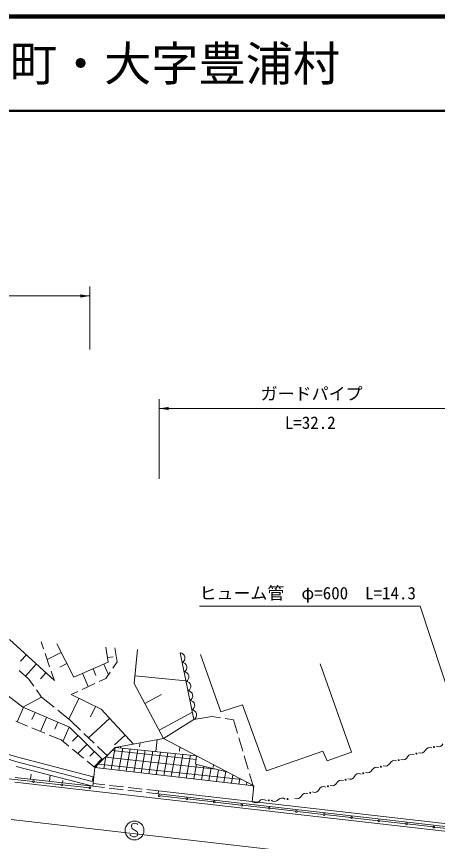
# Model space of a CAD drawing. Units: millimetres, scale not verified. Extents: x 40000 to 680000, y 20000 to 380000.
# Drawn here: x 440731 to 485372, y 292470 to 380000 of the extents above; entities that cross this region are included whole.
import ezdxf
from ezdxf.enums import TextEntityAlignment as Align

# ---------------------------------------------------------------- set-up
doc = ezdxf.new("R2010")
doc.units = ezdxf.units.MM
doc.header["$LTSCALE"] = 1000
for name, color, linetype, lineweight in [('M-BGD', 7, 'Continuous', 13), ('M-STR-HTXT', 7, 'Continuous', 13), ('M-STR-STRC', 7, 'Continuous', 13), ('M-TTL', 2, 'Continuous', 140), ('M-TTL-LINE', 7, 'Continuous', 50)]:
    doc.layers.add(name, color=color, linetype=linetype, lineweight=lineweight)
doc.layers.add('M-TTL-TXT', color=7, linetype='Continuous')
doc.styles.add('ＭＳ ゴシック', font='')
doc.styles.get('ＭＳ ゴシック').set_extended_font_data('MS Gothic')

# ---------------------------------------------------------------- blocks, each defined once
blk = doc.blocks.new('filled_arrow')
at = {"color": 0, "linetype": 'Continuous', "lineweight": -2}
blk.add_solid([(7.5, 1.25), (0, 0), (7.5, -1.25)], dxfattribs=at)

msp = doc.modelspace()

# ---------------------------------------------------------------- linework, layer by layer
at = {"layer": 'M-BGD'}
for p, q in [((439974, 313899), (444771, 309536)), ((443593, 312894), (443341, 313636)), ((445024, 313429), (446801, 309920)), ((445476, 312537), (443987, 311783)), ((450453, 311495), (450196, 313099)), ((451144, 313025), (451405, 311525)), ((453207, 309228), (453570, 312835)), ((441773, 312264), (441171, 311602)), ((444235, 311000), (443753, 312420)), ((450376, 311974), (450992, 312073)), ((459538, 305430), (458082, 312482)), ((460226, 312314), (462411, 306218)), ((435880, 310934), (441387, 306735)), ((442831, 311301), (441673, 310028)), ((446079, 311346), (445334, 310969)), ((446801, 309920), (450453, 311495)), ((448851, 310804), (449157, 310096)), ((449984, 311292), (450477, 310148)), ((451405, 311525), (450947, 310845)), ((476258, 301943), (472935, 311320)), ((442045, 309706), (441019, 310596)), ((443849, 310374), (443270, 309738)), ((444647, 309784), (444395, 310526)), ((447719, 310316), (448329, 308900)), ((450668, 310430), (450209, 309751)), ((453290, 310049), (458696, 309506)), ((442570, 308958), (442045, 309706)), ((444771, 309536), (444647, 309784)), ((449045, 309224), (447678, 308605)), ((450209, 309751), (449500, 309430)), ((456313, 303408), (453207, 309228)), ((443382, 307800), (442857, 308549)), ((447223, 308399), (446514, 308079)), ((441387, 306735), (443382, 307800)), ((443382, 307800), (444718, 306719)), ((447349, 307654), (446273, 305439)), ((446514, 308079), (449692, 306516)), ((454331, 307123), (456101, 308068)), ((441477, 306696), (440817, 305169)), ((441387, 306735), (446343, 304590)), ((445107, 306405), (446442, 305324)), ((449121, 306793), (448583, 305686)), ((449692, 306516), (453121, 302814)), ((462411, 306218), (464684, 306963)), ((464684, 306963), (467247, 299975)), ((442698, 306167), (442368, 305404)), ((443919, 305639), (443275, 304150)), ((450599, 305536), (448375, 303476)), ((455842, 304290), (459383, 306179)), ((459538, 305430), (461458, 305730)), ((461458, 305730), (462359, 305596)), ((462854, 305523), (463755, 305389)), ((440654, 305237), (441902, 304720)), ((445110, 305124), (444788, 304379)), ((446301, 304608), (445645, 303093)), ((446442, 305324), (447523, 304290)), ((456313, 303408), (459538, 305430)), ((463755, 305389), (464177, 303963)), ((442364, 304528), (443749, 303954)), ((444211, 303762), (445459, 303244)), ((446343, 304590), (449839, 301184)), ((447884, 303945), (448968, 302908)), ((452248, 303757), (451135, 302726)), ((445459, 303244), (446286, 302569)), ((447257, 303700), (446680, 303109)), ((456313, 303408), (451203, 302456)), ((453836, 302947), (453787, 302522)), ((455641, 303283), (455496, 302014)), ((456313, 303408), (465890, 298386)), ((464318, 303484), (464744, 302045)), ((440748, 300919), (436857, 302074)), ((440882, 301401), (436899, 302583)), ((446673, 302253), (447835, 301305)), ((448203, 302778), (447241, 301790)), ((448993, 302008), (448512, 301514)), ((449049, 300313), (451203, 302456)), ((449329, 302562), (450409, 301529)), ((450774, 300116), (451194, 302447)), ((450883, 302138), (459781, 301173)), ((451203, 302456), (459826, 301566)), ((451571, 300025), (451993, 302375)), ((451763, 302561), (451745, 302400)), ((452367, 299934), (452791, 302292)), ((453164, 299842), (453589, 302210)), ((453960, 299751), (454387, 302127)), ((454757, 299660), (455185, 302045)), ((458049, 302497), (458000, 302065)), ((467247, 299975), (473227, 302060)), ((473227, 302060), (473656, 301037)), ((448874, 299338), (440882, 301401)), ((449784, 301238), (448957, 300389)), ((449978, 300207), (450204, 301462)), ((450154, 301413), (461905, 300138)), ((455553, 299569), (455983, 301963)), ((456350, 299478), (456781, 301880)), ((457146, 299387), (457579, 301798)), ((457942, 299296), (458377, 301715)), ((458739, 299205), (459175, 301633)), ((459826, 301566), (459725, 300688)), ((459725, 300688), (459826, 301566)), ((464886, 301566), (465311, 300127)), ((473656, 301037), (476258, 301943)), ((440702, 300421), (448811, 298327)), ((448749, 298853), (440748, 300919)), ((448223, 300988), (449049, 300313)), ((449049, 300313), (448811, 298327)), ((449049, 300313), (465890, 298386)), ((449182, 300298), (449214, 300477)), ((449425, 300687), (464624, 299038)), ((459535, 299113), (459814, 300665)), ((459725, 300688), (463147, 299824)), ((460332, 299022), (460592, 300469)), ((461128, 298931), (461369, 300273)), ((461623, 300623), (461588, 300318)), ((442231, 299081), (442292, 299621)), ((444297, 299493), (444224, 298852)), ((461925, 298840), (462147, 300077)), ((462721, 298749), (462925, 299880)), ((463518, 298658), (463677, 299542)), ((465453, 299648), (465874, 298222)), ((440549, 298770), (488148, 293323)), ((440595, 299268), (448811, 298327)), ((445623, 298692), (445650, 298930)), ((448749, 298853), (448874, 299338)), ((448845, 298626), (450088, 298483)), ((464314, 298567), (464418, 299147)), ((465110, 298475), (465160, 298752)), ((448811, 298327), (450054, 298185)), ((450551, 298128), (452041, 297958)), ((450585, 298426), (452075, 298256)), ((452538, 297901), (454028, 297731)), ((452572, 298199), (454062, 298029)), ((454525, 297674), (455767, 297531)), ((454559, 297972), (455802, 297830)), ((455802, 297830), (455767, 297531)), ((455802, 297830), (488239, 294118)), ((465890, 298386), (465732, 296691)), ((455767, 297531), (487143, 293941)), ((440180, 294787), (492701, 288772))]:
    msp.add_line(p, q, dxfattribs=at)
for centre in [(485011, 302484), (481258, 301100), (483134, 301792), (479381, 300408), (477505, 299716), (475628, 299025), (471875, 297641), (473752, 298333), (467478, 296826), (469472, 296978)]:
    msp.add_circle(centre, 50, dxfattribs=at)
for centre, radius, start, end in [((458058, 311952), 531, 295.92122, 87.41091), ((458266, 310945), 531, 295.92122, 87.41091), ((458474, 309937), 531, 295.92122, 87.41091), ((458682, 308930), 531, 295.92122, 87.41091), ((458890, 307922), 531, 295.92122, 87.41091), ((459098, 306915), 531, 295.92122, 87.41091), ((459306, 305908), 531, 295.92122, 87.41091), ((483584, 302378), 544, 246.63583, 333.84146), ((484560, 301898), 544, 66.63583, 153.84146), ((485461, 303070), 544, 246.63583, 333.84146), ((481708, 301686), 544, 246.63583, 333.84146), ((482684, 301206), 544, 66.63583, 153.84146), ((478931, 299823), 544, 66.63583, 153.84146), ((479831, 300994), 544, 246.63583, 333.84146), ((480807, 300515), 544, 66.63583, 153.84146), ((476078, 299610), 544, 246.63583, 333.84146), ((477054, 299131), 544, 66.63583, 153.84146), ((477955, 300302), 544, 246.63583, 333.84146), ((474202, 298918), 544, 246.63583, 333.84146), ((475178, 298439), 544, 66.63583, 153.84146), ((472325, 298227), 544, 246.63583, 333.84146), ((473301, 297747), 544, 66.63583, 153.84146), ((466077, 297114), 544, 230.74828, 317.95392), ((466884, 296386), 544, 50.74828, 137.95392), ((468071, 297266), 544, 230.74828, 317.95392), ((468878, 296538), 544, 50.74828, 137.95392), ((470449, 297535), 544, 246.63583, 333.84146), ((471425, 297055), 544, 66.63583, 153.84146)]:
    msp.add_arc(centre, radius, start, end, dxfattribs=at)
at = {"layer": 'M-STR-HTXT'}
for p, q in [((448506, 344656), (448506, 351347)), ((382602, 350347), (448506, 350347)), ((455876, 330944), (455876, 339408)), ((455876, 338408), (487894, 338408))]:
    msp.add_line(p, q, dxfattribs=at)
msp.add_lwpolyline([(491630, 292905), (483538, 317423), (460138, 317423)], dxfattribs=at)
at = {"layer": 'M-STR-STRC'}
for p, q in [((442487, 298824), (439602, 299147)), ((445470, 298489), (442586, 298813)), ((448454, 298155), (445570, 298478)), ((458735, 296999), (455924, 297320)), ((461646, 296667), (458834, 296988)), ((464557, 296335), (461745, 296656)), ((467468, 296003), (464656, 296324)), ((470379, 295671), (467567, 295992)), ((473290, 295339), (470478, 295660)), ((476201, 295007), (473389, 295328)), ((479112, 294675), (476300, 294996)), ((452965, 294291), (452912, 294054)), ((453212, 294398), (452965, 294291)), ((453371, 294389), (453212, 294398)), ((453529, 294340), (453371, 294389)), ((453604, 294256), (453529, 294340)), ((482023, 294343), (479211, 294664)), ((484934, 294011), (482122, 294332)), ((452912, 294054), (452981, 293850)), ((452981, 293850), (453522, 293499)), ((453522, 293499), (453591, 293295)), ((453591, 293295), (453538, 293058)), ((487845, 293679), (485033, 294000)), ((452819, 293098), (452745, 293222)), ((453052, 292965), (452819, 293098)), ((453331, 292949), (453052, 292965)), ((453538, 293058), (453331, 292949))]:
    msp.add_line(p, q, dxfattribs=at)
for centre, radius in [((442536, 298818), 100), ((445520, 298484), 100), ((448504, 298150), 100), ((455874, 297326), 100), ((458785, 296994), 100), ((461696, 296661), 100), ((464607, 296329), 100), ((467518, 295997), 100), ((470429, 295665), 100), ((473340, 295333), 100), ((476251, 295001), 100), ((453249, 293635), 1000), ((479161, 294669), 100), ((482072, 294337), 100), ((484983, 294005), 100)]:
    msp.add_circle(centre, radius, dxfattribs=at)
at = {"layer": 'M-TTL'}
msp.add_line((680000, 380000), (40000, 380000), dxfattribs=at)
at = {"layer": 'M-TTL-LINE'}
msp.add_line((40000, 370000), (680000, 370000), dxfattribs=at)

# ---------------------------------------------------------------- block references
at = {"layer": 'M-STR-HTXT', "xscale": 133, "yscale": 133, "rotation": 180}
msp.add_blockref('filled_arrow', (448506, 350347), dxfattribs=at)
at = {"layer": 'M-STR-HTXT', "xscale": 133, "yscale": 133}
msp.add_blockref('filled_arrow', (455876, 338408), dxfattribs=at)

# ---------------------------------------------------------------- texts
at = {"layer": 'M-STR-HTXT', "style": 'ＭＳ ゴシック'}
for s, p in [('ガードパイプ', (466619, 339980)), ('ヒューム管\u3000φ=600\u3000L=14.3', (460138, 318823))]:
    msp.add_text(s, height=1320, dxfattribs=at).set_placement(p, align=Align.MIDDLE_LEFT)
msp.add_text('L=32.2', height=1320, dxfattribs=at).set_placement((471885, 335854), align=Align.BOTTOM_CENTER)
at = {"layer": 'M-TTL-TXT', "style": 'ＭＳ ゴシック'}
msp.add_text('下関市長府向田町・大字豊浦村', height=3666, dxfattribs=at).set_placement((405024, 375000), align=Align.MIDDLE_LEFT)

doc.saveas('drawing.dxf')
